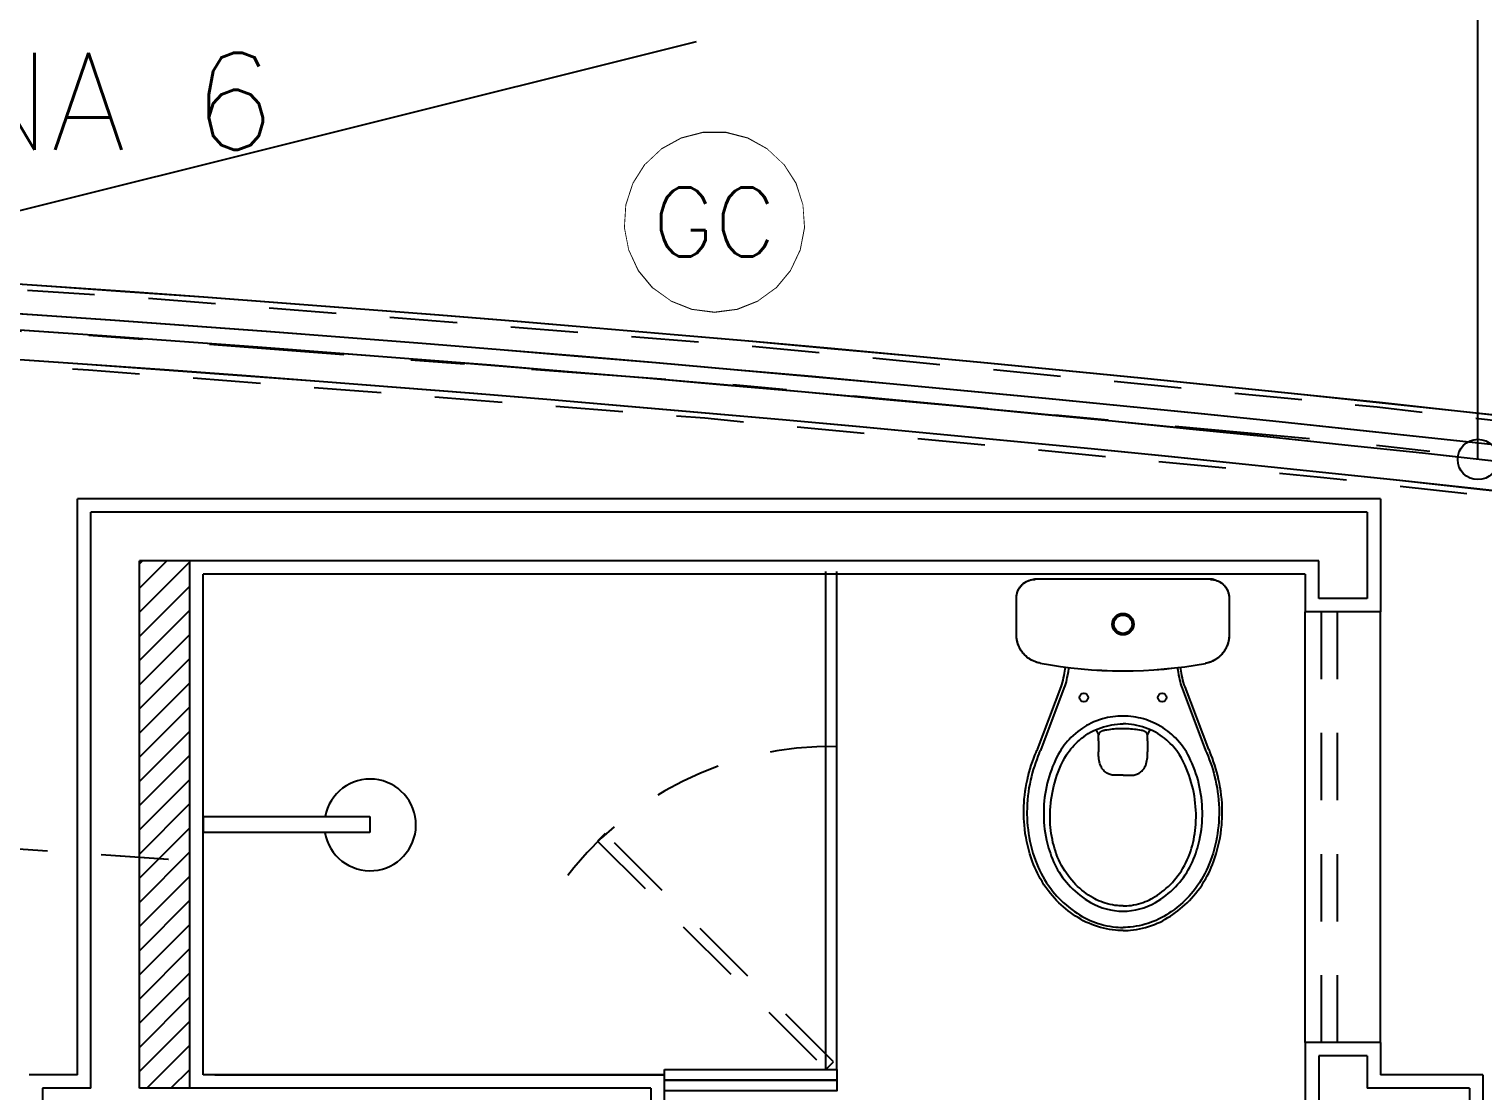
# Model space of a CAD drawing. Header units: millimetres. Extents: x 188.6 to 263.2, y 40.1 to 120.1.
# Drawn here: x 256.133 to 258.833, y 79.54 to 81.512 of the extents above; entities that cross this region are included whole.
import ezdxf
from ezdxf.enums import TextEntityAlignment as Align

# ---------------------------------------------------------------- set-up
doc = ezdxf.new("R2010")
doc.units = ezdxf.units.MM
doc.set_wipeout_variables(frame=1)
for name, pattern in [('ACAD_ISO14W100', [24, 12, -3, 0, -3, 0, -3, 0, -3]), ('DASHDOT2', [0.5, 0.25, -0.125, 0, -0.125]), ('HIDDEN2', [0.1875, 0.125, -0.0625]), ('XREF-TIPO$0$HIDDEN2', [0.1875, 0.125, -0.0625])]:
    doc.linetypes.add(name, pattern=pattern)
for name, color, linetype in [('ARQ', 8, 'Continuous'), ('ESTR-VIGAS', 11, 'HIDDEN2'), ('ESTRUTURA', 7, 'Continuous'), ('INC-TEXTO', 7, 'Continuous'), ('NORMO-AF', 2, 'Continuous'), ('SPDA-MALHA', 162, 'ACAD_ISO14W100'), ('SPDA-TXT', 7, 'Continuous'), ('XREF-TIPO$0$L-MC-LAYOUT MOLHADO', 8, 'Continuous')]:
    doc.layers.add(name, color=color, linetype=linetype)
doc.styles.add('60-75', font='romans.shx', dxfattribs={"height": 0.12})
doc.styles.add('MC-ROMANS', font='romans')
doc.styles.add('ROMANS', font='ROMANS.SHX', dxfattribs={"height": 0.15})
doc.dimstyles.new('BOLAS75', dxfattribs={"dimtxt": 0.12, "dimasz": 0.075, "dimexe": 0.18, "dimexo": 0.06, "dimgap": 0.08, "dimtad": 0, "dimzin": 4, "dimdsep": 46, "dimtxsty": '60-75', "dimblk": 'ORIGIN', "dimcen": 0.09, "dimse1": 1, "dimse2": 1, "dimclrd": 244, "dimclrt": 7, "dimadec": 0, "dimazin": 0, "dimtfac": 1.8, "dimtix": 1, "dimtmove": 2, "dimatfit": 3, "dimldrblk": 'ORIGIN', "dimfxl": 0.18, "dimtvp": 2, "dimtolj": 1, "dimtzin": 4, "dimarcsym": 0})
pattern_1 = [(45, (-1932.70728, -1426.162144), (-0.0224506403, 0.0224506403), [])]

# ---------------------------------------------------------------- blocks, each defined once
blk = doc.blocks.new('varanda pav tipo')
at = {"color": 0, "linetype": 'Continuous'}
for radius, start, end in [(66.1415, 81.899467, 98.100485), (66.0865, 81.940842, 98.059109), (66.0565, 81.963438, 98.036513), (66.0015, 82.004914, 97.995038)]:
    blk.add_arc((44.19, -66.1865), radius, start, end, dxfattribs=at)
at = {"color": 0, "linetype": 'ByBlock'}
blk.add_arc((44.1853, -67.5842), 66.4892, 85.900109, 89.995949, dxfattribs=at)
blk = doc.blocks.new('XREF-TIPO$0$P909+cd00_p-flat-1-flat-1')
at = {"layer": 'XREF-TIPO$0$L-MC-LAYOUT MOLHADO'}
for p, q in [((0.162, 0), (-0.162, 0)), ((0.162, 0), (0.162, -0.0003)), ((-0.1633, -0.0003), (-0.1633, -0.0003)), ((0.162, -0.0003), (0.162, -0.0003)), ((-0.1982, -0.1031), (-0.1982, -0.0352)), ((-0.1982, -0.0352), (-0.1982, -0.0352)), ((-0.1982, -0.1031), (-0.1982, -0.0352)), ((0.1968, -0.0352), (0.1968, -0.1036)), ((0.1968, -0.0352), (0.1968, -0.0352)), ((0.1968, -0.0352), (0.1968, -0.1036)), ((-0.1982, -0.1031), (-0.1982, -0.1031)), ((0.1968, -0.1036), (0.1968, -0.1036)), ((-0.1542, -0.156), (-0.1542, -0.1561)), ((0.1527, -0.1565), (0.1527, -0.1565)), ((-0.1593, -0.3162), (-0.1154, -0.2002)), ((0.1588, -0.3162), (0.115, -0.2002)), ((-0.0002, -0.2691), (-0.0002, -0.2689)), ((0.1611, -0.3201), (0.1611, -0.3201)), ((-0.1109, -0.3364), (-0.1107, -0.3361)), ((-0.1105, -0.3363), (-0.1107, -0.3366)), ((0.1102, -0.3366), (0.11, -0.3363)), ((0.1104, -0.3364), (0.1102, -0.3361)), ((-0.1236, -0.5115), (-0.1237, -0.5111)), ((-0.1235, -0.5111), (-0.1234, -0.5114)), ((0.1229, -0.5114), (0.123, -0.5111)), ((0.1231, -0.5115), (0.1232, -0.5111)), ((-0.0551, -0.5924), (-0.0556, -0.5922)), ((-0.0555, -0.5921), (-0.055, -0.5923)), ((0.0546, -0.5923), (0.055, -0.5921)), ((0.0547, -0.5924), (0.0551, -0.5922)), ((-0.0002, -0.607), (-0.0002, -0.6069)), ((-0.0002, -0.607), (-0.0002, -0.607))]:
    blk.add_line(p, q, dxfattribs=at)
at = {"layer": 'XREF-TIPO$0$L-MC-LAYOUT MOLHADO', "color": 252}
for p, q in [((-0.1099, -0.2023), (-0.1537, -0.3183)), ((0.1094, -0.2023), (0.1532, -0.3183)), ((-0.0454, -0.2892), (-0.0499, -0.2795)), ((-0.0455, -0.2967), (-0.0455, -0.2893)), ((-0.0455, -0.2967), (-0.0455, -0.2969)), ((-0.0455, -0.2969), (-0.0455, -0.2967)), ((-0.0455, -0.3002), (-0.0455, -0.2969)), ((0.045, -0.2893), (0.0503, -0.2799)), ((0.045, -0.2967), (0.045, -0.2893)), ((0.045, -0.2967), (0.045, -0.2969)), ((0.045, -0.2969), (0.045, -0.2967)), ((0.045, -0.3002), (0.045, -0.2969)), ((-0.0455, -0.3002), (-0.0455, -0.3208)), ((-0.0455, -0.3283), (-0.0455, -0.3208)), ((0.045, -0.3002), (0.045, -0.3208)), ((0.045, -0.3283), (0.045, -0.3208)), ((-0.0002, -0.3643), (-0.0158, -0.3643)), ((-0.0002, -0.3643), (0.0153, -0.3643))]:
    blk.add_line(p, q, dxfattribs=at)
at = {"layer": 'XREF-TIPO$0$L-MC-LAYOUT MOLHADO'}
for points in [[(-0.1982, -0.0352, 0), (-0.198, -0.0318, 0), (-0.1975, -0.0284, 0), (-0.1967, -0.0251, 0), (-0.1955, -0.0219, 0), (-0.1941, -0.0188, 0), (-0.1923, -0.0158, 0), (-0.1903, -0.0131, 0), (-0.188, -0.0106, 0), (-0.1854, -0.0083, 0), (-0.1827, -0.0062, 0), (-0.1797, -0.0045, 0), (-0.1766, -0.003, 0), (-0.1734, -0.0018, 0), (-0.1701, -0.001, 0), (-0.1667, -0.0005, 0), (-0.1633, -0.0003, 0)], [(-0.1982, -0.0352, 0), (-0.1982, -0.0345, 0), (-0.1981, -0.0331, 0), (-0.198, -0.0317, 0), (-0.1978, -0.0303, 0), (-0.1976, -0.029, 0), (-0.1974, -0.0276, 0), (-0.197, -0.0263, 0), (-0.1967, -0.025, 0), (-0.1962, -0.0236, 0), (-0.1957, -0.0224, 0), (-0.1952, -0.0211, 0), (-0.1946, -0.0198, 0), (-0.194, -0.0186, 0), (-0.1933, -0.0174, 0), (-0.1926, -0.0163, 0), (-0.1918, -0.0151, 0), (-0.191, -0.014, 0), (-0.1902, -0.0129, 0), (-0.1893, -0.0119, 0), (-0.1883, -0.0109, 0), (-0.1874, -0.0099, 0), (-0.1864, -0.009, 0), (-0.1853, -0.0081, 0), (-0.1842, -0.0073, 0), (-0.1831, -0.0065, 0), (-0.182, -0.0057, 0), (-0.1808, -0.005, 0), (-0.1796, -0.0043, 0), (-0.1784, -0.0037, 0), (-0.1771, -0.0032, 0), (-0.1758, -0.0026, 0), (-0.1745, -0.0022, 0), (-0.1732, -0.0018, 0), (-0.1719, -0.0014, 0), (-0.1706, -0.0011, 0), (-0.1692, -0.0008, 0), (-0.1678, -0.0006, 0), (-0.1665, -0.0005, 0), (-0.1651, -0.0004, 0), (-0.1637, -0.0003, 0), (-0.1633, -0.0003, 0)], [(0.162, -0.0003, 0), (0.1654, -0.0005, 0), (0.1687, -0.001, 0), (0.1721, -0.0018, 0), (0.1753, -0.003, 0), (0.1784, -0.0045, 0), (0.1813, -0.0062, 0), (0.1841, -0.0083, 0), (0.1866, -0.0106, 0), (0.1889, -0.0131, 0), (0.191, -0.0158, 0), (0.1927, -0.0188, 0), (0.1942, -0.0219, 0), (0.1953, -0.0251, 0), (0.1962, -0.0284, 0), (0.1967, -0.0318, 0), (0.1968, -0.0352, 0)], [(0.162, -0.0003, 0), (0.1627, -0.0003, 0), (0.1641, -0.0004, 0), (0.1655, -0.0005, 0), (0.1668, -0.0007, 0), (0.1682, -0.0009, 0), (0.1696, -0.0012, 0), (0.1709, -0.0015, 0), (0.1722, -0.0019, 0), (0.1735, -0.0023, 0), (0.1748, -0.0028, 0), (0.1761, -0.0033, 0), (0.1773, -0.0039, 0), (0.1786, -0.0045, 0), (0.1798, -0.0052, 0), (0.1809, -0.0059, 0), (0.1821, -0.0067, 0), (0.1832, -0.0075, 0), (0.1842, -0.0083, 0), (0.1853, -0.0092, 0), (0.1863, -0.0102, 0), (0.1873, -0.0111, 0), (0.1882, -0.0122, 0), (0.1891, -0.0132, 0), (0.1899, -0.0143, 0), (0.1907, -0.0154, 0), (0.1915, -0.0166, 0), (0.1922, -0.0177, 0), (0.1928, -0.0189, 0), (0.1934, -0.0202, 0), (0.194, -0.0214, 0), (0.1945, -0.0227, 0), (0.195, -0.024, 0), (0.1954, -0.0253, 0), (0.1958, -0.0266, 0), (0.1961, -0.028, 0), (0.1963, -0.0293, 0), (0.1965, -0.0307, 0), (0.1967, -0.0321, 0), (0.1968, -0.0334, 0), (0.1968, -0.0348, 0), (0.1968, -0.0352, 0)], [(-0.1542, -0.156, 0), (-0.1571, -0.1554, 0), (-0.16, -0.1546, 0), (-0.1629, -0.1536, 0), (-0.1657, -0.1525, 0), (-0.1685, -0.1512, 0), (-0.1712, -0.1498, 0), (-0.1737, -0.1482, 0), (-0.1762, -0.1465, 0), (-0.1786, -0.1446, 0), (-0.1809, -0.1426, 0), (-0.1831, -0.1405, 0), (-0.1851, -0.1383, 0), (-0.187, -0.136, 0), (-0.1888, -0.1335, 0), (-0.1904, -0.131, 0), (-0.1919, -0.1284, 0), (-0.1932, -0.1256, 0), (-0.1944, -0.1229, 0), (-0.1955, -0.1201, 0), (-0.1963, -0.1172, 0), (-0.197, -0.1142, 0), (-0.1976, -0.1113, 0), (-0.1979, -0.1083, 0), (-0.1981, -0.1053, 0), (-0.1982, -0.1031, 0)], [(-0.1542, -0.1561, 0), (-0.1544, -0.156, 0), (-0.1561, -0.1557, 0), (-0.1578, -0.1553, 0), (-0.1594, -0.1548, 0), (-0.1611, -0.1543, 0), (-0.1627, -0.1538, 0), (-0.1643, -0.1532, 0), (-0.1658, -0.1525, 0), (-0.1674, -0.1518, 0), (-0.1689, -0.151, 0), (-0.1704, -0.1502, 0), (-0.1719, -0.1494, 0), (-0.1734, -0.1485, 0), (-0.1748, -0.1475, 0), (-0.1762, -0.1466, 0), (-0.1775, -0.1455, 0), (-0.1789, -0.1445, 0), (-0.1802, -0.1434, 0), (-0.1814, -0.1422, 0), (-0.1826, -0.141, 0), (-0.1838, -0.1398, 0), (-0.185, -0.1385, 0), (-0.1861, -0.1372, 0), (-0.1871, -0.1359, 0), (-0.1881, -0.1345, 0), (-0.1891, -0.1331, 0), (-0.19, -0.1317, 0), (-0.1909, -0.1302, 0), (-0.1917, -0.1287, 0), (-0.1925, -0.1272, 0), (-0.1933, -0.1257, 0), (-0.194, -0.1241, 0), (-0.1946, -0.1225, 0), (-0.1952, -0.1209, 0), (-0.1957, -0.1193, 0), (-0.1962, -0.1177, 0), (-0.1966, -0.116, 0), (-0.197, -0.1143, 0), (-0.1973, -0.1127, 0), (-0.1976, -0.111, 0), (-0.1978, -0.1093, 0), (-0.198, -0.1076, 0), (-0.1981, -0.1059, 0), (-0.1982, -0.1042, 0), (-0.1982, -0.1031, 0)], [(0.1968, -0.1036, 0), (0.1967, -0.1066, 0), (0.1965, -0.1096, 0), (0.1961, -0.1126, 0), (0.1955, -0.1156, 0), (0.1947, -0.1185, 0), (0.1938, -0.1214, 0), (0.1927, -0.1242, 0), (0.1915, -0.127, 0), (0.1901, -0.1297, 0), (0.1885, -0.1323, 0), (0.1868, -0.1348, 0), (0.185, -0.1372, 0), (0.1831, -0.1395, 0), (0.181, -0.1417, 0), (0.1788, -0.1438, 0), (0.1765, -0.1457, 0), (0.1741, -0.1476, 0), (0.1715, -0.1492, 0), (0.169, -0.1507, 0), (0.1663, -0.1521, 0), (0.1635, -0.1533, 0), (0.1607, -0.1544, 0), (0.1578, -0.1553, 0), (0.1549, -0.1561, 0), (0.1527, -0.1565, 0)], [(0.1968, -0.1036, 0), (0.1968, -0.1038, 0), (0.1968, -0.1055, 0), (0.1967, -0.1072, 0), (0.1966, -0.1089, 0), (0.1964, -0.1107, 0), (0.1961, -0.1123, 0), (0.1958, -0.114, 0), (0.1955, -0.1157, 0), (0.1951, -0.1173, 0), (0.1946, -0.119, 0), (0.1941, -0.1206, 0), (0.1935, -0.1222, 0), (0.1929, -0.1238, 0), (0.1922, -0.1254, 0), (0.1915, -0.127, 0), (0.1908, -0.1285, 0), (0.19, -0.13, 0), (0.1891, -0.1314, 0), (0.1882, -0.1329, 0), (0.1872, -0.1343, 0), (0.1862, -0.1357, 0), (0.1852, -0.1371, 0), (0.1841, -0.1384, 0), (0.183, -0.1397, 0), (0.1818, -0.1409, 0), (0.1806, -0.1421, 0), (0.1794, -0.1433, 0), (0.1781, -0.1444, 0), (0.1768, -0.1455, 0), (0.1755, -0.1465, 0), (0.1741, -0.1476, 0), (0.1727, -0.1485, 0), (0.1713, -0.1494, 0), (0.1698, -0.1503, 0), (0.1683, -0.1511, 0), (0.1668, -0.1519, 0), (0.1652, -0.1526, 0), (0.1636, -0.1533, 0), (0.1621, -0.1539, 0), (0.1604, -0.1545, 0), (0.1588, -0.155, 0), (0.1572, -0.1555, 0), (0.1555, -0.1559, 0), (0.1538, -0.1563, 0), (0.1527, -0.1565, 0)], [(-0.1154, -0.2002, 0), (-0.1154, -0.2002, 0), (-0.114, -0.1961, 0), (-0.1127, -0.1919, 0), (-0.1116, -0.1877, 0), (-0.1106, -0.1834, 0), (-0.1097, -0.1791, 0), (-0.1089, -0.1747, 0), (-0.1077, -0.1674, 0), (-0.1071, -0.1634, 0)], [(0.115, -0.2002, 0), (0.115, -0.2002, 0), (0.1135, -0.1961, 0), (0.1122, -0.1919, 0), (0.1111, -0.1877, 0), (0.1101, -0.1834, 0), (0.1092, -0.1791, 0), (0.1084, -0.1747, 0), (0.1072, -0.1674, 0), (0.1066, -0.1636, 0)], [(-0.1107, -0.3361, 0), (-0.1107, -0.3361, 0), (-0.1089, -0.3327, 0), (-0.107, -0.3294, 0), (-0.105, -0.3262, 0), (-0.1025, -0.3224, 0), (-0.0999, -0.3188, 0), (-0.0972, -0.3153, 0), (-0.0943, -0.3118, 0), (-0.0912, -0.3084, 0), (-0.0881, -0.3051, 0), (-0.0847, -0.3019, 0), (-0.0813, -0.2989, 0), (-0.0774, -0.2956, 0), (-0.0733, -0.2926, 0), (-0.0692, -0.2897, 0), (-0.0649, -0.2869, 0), (-0.0604, -0.2844, 0), (-0.0558, -0.282, 0), (-0.0512, -0.2798, 0), (-0.0464, -0.2777, 0), (-0.0414, -0.2759, 0), (-0.0364, -0.2742, 0), (-0.0312, -0.2728, 0), (-0.0261, -0.2716, 0), (-0.021, -0.2706, 0), (-0.0158, -0.2699, 0), (-0.0106, -0.2693, 0), (-0.0054, -0.269, 0), (-0.0002, -0.2689, 0)], [(0.1102, -0.3361, 0), (0.1102, -0.3361, 0), (0.1084, -0.3327, 0), (0.1065, -0.3294, 0), (0.1045, -0.3262, 0), (0.102, -0.3224, 0), (0.0994, -0.3188, 0), (0.0967, -0.3153, 0), (0.0938, -0.3118, 0), (0.0908, -0.3084, 0), (0.0876, -0.3051, 0), (0.0843, -0.3019, 0), (0.0808, -0.2989, 0), (0.0769, -0.2956, 0), (0.0729, -0.2926, 0), (0.0687, -0.2897, 0), (0.0644, -0.2869, 0), (0.0599, -0.2844, 0), (0.0553, -0.282, 0), (0.0507, -0.2798, 0), (0.0459, -0.2777, 0), (0.0409, -0.2759, 0), (0.0359, -0.2742, 0), (0.0308, -0.2728, 0), (0.0256, -0.2716, 0), (0.0205, -0.2706, 0), (0.0153, -0.2699, 0), (0.0101, -0.2693, 0), (0.005, -0.269, 0), (-0.0002, -0.2689, 0)], [(-0.1777, -0.372, 0), (-0.1777, -0.372, 0), (-0.1762, -0.3654, 0), (-0.1745, -0.3588, 0), (-0.1726, -0.3522, 0), (-0.1706, -0.3456, 0), (-0.1685, -0.3391, 0), (-0.1661, -0.3327, 0), (-0.1638, -0.3267, 0), (-0.1612, -0.3208, 0)], [(0.1773, -0.372, 0), (0.1773, -0.372, 0), (0.1757, -0.3654, 0), (0.174, -0.3588, 0), (0.1721, -0.3522, 0), (0.1701, -0.3456, 0), (0.168, -0.3391, 0), (0.1656, -0.3327, 0), (0.1633, -0.3267, 0), (0.1607, -0.3208, 0)], [(-0.1237, -0.5111, 0), (-0.1237, -0.5111, 0), (-0.1241, -0.5101, 0), (-0.1259, -0.5049, 0), (-0.1275, -0.4996, 0), (-0.129, -0.4943, 0), (-0.1303, -0.4889, 0), (-0.1315, -0.4835, 0), (-0.1326, -0.478, 0), (-0.1335, -0.4724, 0), (-0.1342, -0.4668, 0), (-0.1348, -0.4612, 0), (-0.1353, -0.4556, 0), (-0.1357, -0.4489, 0), (-0.1358, -0.4422, 0), (-0.1358, -0.4355, 0), (-0.1355, -0.4289, 0), (-0.1351, -0.4222, 0), (-0.1344, -0.4158, 0), (-0.1336, -0.4093, 0), (-0.1327, -0.4029, 0), (-0.1315, -0.3965, 0), (-0.1302, -0.3902, 0), (-0.1287, -0.3839, 0), (-0.1269, -0.3775, 0), (-0.125, -0.3711, 0), (-0.1229, -0.3647, 0), (-0.1206, -0.3585, 0), (-0.1182, -0.3523, 0), (-0.1155, -0.3461, 0), (-0.1133, -0.3413, 0), (-0.1109, -0.3364, 0)], [(-0.1109, -0.3364, 0), (-0.1108, -0.3365, 0), (-0.1107, -0.3366, 0), (-0.1107, -0.3366, 0), (-0.1107, -0.3366, 0)], [(-0.1105, -0.3363, 0), (-0.1105, -0.3363, 0), (-0.1105, -0.3362, 0), (-0.1106, -0.3362, 0), (-0.1107, -0.3361, 0)], [(0.11, -0.3363, 0), (0.11, -0.3363, 0), (0.11, -0.3362, 0), (0.1101, -0.3362, 0), (0.1102, -0.3361, 0)], [(0.1104, -0.3364, 0), (0.1103, -0.3365, 0), (0.1102, -0.3366, 0), (0.1102, -0.3366, 0), (0.1102, -0.3366, 0)], [(0.1232, -0.5111, 0), (0.1232, -0.5111, 0), (0.1236, -0.5101, 0), (0.1254, -0.5049, 0), (0.127, -0.4996, 0), (0.1285, -0.4943, 0), (0.1298, -0.4889, 0), (0.131, -0.4835, 0), (0.1321, -0.478, 0), (0.133, -0.4724, 0), (0.1337, -0.4668, 0), (0.1344, -0.4612, 0), (0.1348, -0.4556, 0), (0.1352, -0.4489, 0), (0.1353, -0.4422, 0), (0.1353, -0.4355, 0), (0.135, -0.4289, 0), (0.1346, -0.4222, 0), (0.1339, -0.4158, 0), (0.1331, -0.4093, 0), (0.1322, -0.4029, 0), (0.131, -0.3965, 0), (0.1297, -0.3902, 0), (0.1282, -0.3839, 0), (0.1264, -0.3775, 0), (0.1245, -0.3711, 0), (0.1224, -0.3647, 0), (0.1201, -0.3585, 0), (0.1177, -0.3523, 0), (0.115, -0.3461, 0), (0.1128, -0.3413, 0), (0.1104, -0.3364, 0)], [(-0.1846, -0.4328, 0), (-0.1846, -0.4328, 0), (-0.1846, -0.4287, 0), (-0.1845, -0.4245, 0), (-0.1843, -0.4204, 0), (-0.1841, -0.4162, 0), (-0.1836, -0.4088, 0), (-0.1828, -0.4014, 0), (-0.1819, -0.3941, 0), (-0.1807, -0.3867, 0), (-0.1793, -0.3793, 0), (-0.1777, -0.372, 0)], [(0.1841, -0.4328, 0), (0.1841, -0.4328, 0), (0.1841, -0.4287, 0), (0.184, -0.4245, 0), (0.1838, -0.4204, 0), (0.1836, -0.4162, 0), (0.1831, -0.4088, 0), (0.1823, -0.4014, 0), (0.1814, -0.3941, 0), (0.1802, -0.3867, 0), (0.1788, -0.3793, 0), (0.1773, -0.372, 0)], [(-0.0002, -0.6528, 0), (-0.0049, -0.6527, 0), (-0.0096, -0.6525, 0), (-0.0143, -0.6521, 0), (-0.0199, -0.6515, 0), (-0.0255, -0.6507, 0), (-0.031, -0.6497, 0), (-0.0365, -0.6485, 0), (-0.0419, -0.6471, 0), (-0.0475, -0.6455, 0), (-0.053, -0.6436, 0), (-0.0584, -0.6416, 0), (-0.0637, -0.6393, 0), (-0.069, -0.6369, 0), (-0.074, -0.6344, 0), (-0.0788, -0.6317, 0), (-0.0836, -0.6288, 0), (-0.0883, -0.6259, 0), (-0.0929, -0.6228, 0), (-0.0976, -0.6195, 0), (-0.1021, -0.616, 0), (-0.1066, -0.6125, 0), (-0.1109, -0.6088, 0), (-0.1151, -0.605, 0), (-0.1194, -0.601, 0), (-0.1235, -0.5969, 0), (-0.1275, -0.5926, 0), (-0.1313, -0.5882, 0), (-0.1351, -0.5838, 0), (-0.1392, -0.5785, 0), (-0.1432, -0.5731, 0), (-0.147, -0.5676, 0), (-0.1506, -0.5619, 0), (-0.154, -0.5561, 0), (-0.1567, -0.5511, 0), (-0.1593, -0.546, 0), (-0.1618, -0.5408, 0), (-0.1641, -0.5355, 0), (-0.1663, -0.5302, 0), (-0.1684, -0.5248, 0), (-0.1709, -0.5175, 0), (-0.1732, -0.5102, 0), (-0.1753, -0.5028, 0), (-0.1772, -0.4953, 0), (-0.1789, -0.4878, 0), (-0.1804, -0.4802, 0), (-0.1817, -0.4724, 0), (-0.1827, -0.4646, 0), (-0.1835, -0.4567, 0), (-0.184, -0.4507, 0), (-0.1843, -0.4448, 0), (-0.1845, -0.4388, 0), (-0.1846, -0.4328, 0)], [(-0.0002, -0.6528, 0), (0.0045, -0.6527, 0), (0.0092, -0.6525, 0), (0.0138, -0.6521, 0), (0.0194, -0.6515, 0), (0.025, -0.6507, 0), (0.0305, -0.6497, 0), (0.036, -0.6485, 0), (0.0414, -0.6471, 0), (0.047, -0.6455, 0), (0.0525, -0.6436, 0), (0.0579, -0.6416, 0), (0.0632, -0.6393, 0), (0.0685, -0.6369, 0), (0.0735, -0.6344, 0), (0.0783, -0.6317, 0), (0.0831, -0.6288, 0), (0.0878, -0.6259, 0), (0.0925, -0.6228, 0), (0.0971, -0.6195, 0), (0.1016, -0.616, 0), (0.1061, -0.6125, 0), (0.1104, -0.6088, 0), (0.1146, -0.605, 0), (0.1189, -0.601, 0), (0.123, -0.5969, 0), (0.127, -0.5926, 0), (0.1309, -0.5882, 0), (0.1346, -0.5838, 0), (0.1387, -0.5785, 0), (0.1427, -0.5731, 0), (0.1465, -0.5676, 0), (0.1501, -0.5619, 0), (0.1535, -0.5561, 0), (0.1562, -0.5511, 0), (0.1589, -0.546, 0), (0.1613, -0.5408, 0), (0.1636, -0.5355, 0), (0.1658, -0.5302, 0), (0.1679, -0.5248, 0), (0.1704, -0.5175, 0), (0.1727, -0.5102, 0), (0.1748, -0.5028, 0), (0.1767, -0.4953, 0), (0.1784, -0.4878, 0), (0.1799, -0.4802, 0), (0.1812, -0.4724, 0), (0.1822, -0.4646, 0), (0.183, -0.4567, 0), (0.1835, -0.4507, 0), (0.1838, -0.4448, 0), (0.184, -0.4388, 0), (0.1841, -0.4328, 0)], [(-0.1237, -0.5111, 0), (-0.1235, -0.5111, 0), (-0.1235, -0.5111, 0)], [(-0.1236, -0.5115, 0), (-0.1235, -0.5114, 0), (-0.1234, -0.5114, 0), (-0.1234, -0.5114, 0)], [(-0.0556, -0.5922, 0), (-0.0556, -0.5922, 0), (-0.06, -0.5896, 0), (-0.0643, -0.5868, 0), (-0.0685, -0.5839, 0), (-0.0726, -0.5808, 0), (-0.0766, -0.5776, 0), (-0.0806, -0.5742, 0), (-0.0845, -0.5707, 0), (-0.0883, -0.567, 0), (-0.0919, -0.5632, 0), (-0.0954, -0.5593, 0), (-0.0989, -0.555, 0), (-0.1023, -0.5507, 0), (-0.1055, -0.5462, 0), (-0.1086, -0.5416, 0), (-0.1115, -0.5369, 0), (-0.1143, -0.5319, 0), (-0.117, -0.5268, 0), (-0.1194, -0.5216, 0), (-0.1217, -0.5164, 0), (-0.1236, -0.5115, 0)], [(0.0551, -0.5922, 0), (0.0551, -0.5922, 0), (0.0595, -0.5896, 0), (0.0638, -0.5868, 0), (0.068, -0.5839, 0), (0.0721, -0.5808, 0), (0.0761, -0.5776, 0), (0.0801, -0.5742, 0), (0.084, -0.5707, 0), (0.0878, -0.567, 0), (0.0914, -0.5632, 0), (0.0949, -0.5593, 0), (0.0984, -0.555, 0), (0.1018, -0.5507, 0), (0.1051, -0.5462, 0), (0.1081, -0.5416, 0), (0.111, -0.5369, 0), (0.1138, -0.5319, 0), (0.1165, -0.5268, 0), (0.1189, -0.5216, 0), (0.1212, -0.5164, 0), (0.1231, -0.5115, 0)], [(0.1231, -0.5115, 0), (0.123, -0.5114, 0), (0.1229, -0.5114, 0), (0.1229, -0.5114, 0)], [(0.1232, -0.5111, 0), (0.1231, -0.5111, 0), (0.123, -0.5111, 0)], [(-0.0556, -0.5922, 0), (-0.0555, -0.5921, 0), (-0.0555, -0.5921, 0), (-0.0555, -0.5921, 0)], [(-0.0551, -0.5924, 0), (-0.0551, -0.5923, 0), (-0.0551, -0.5923, 0)], [(-0.0002, -0.607, 0), (-0.0038, -0.607, 0), (-0.0073, -0.6068, 0), (-0.0108, -0.6065, 0), (-0.0154, -0.606, 0), (-0.0199, -0.6052, 0), (-0.0244, -0.6043, 0), (-0.0289, -0.6032, 0), (-0.0332, -0.602, 0), (-0.0374, -0.6006, 0), (-0.0416, -0.599, 0), (-0.0457, -0.5973, 0), (-0.0497, -0.5954, 0), (-0.0524, -0.5939, 0), (-0.0551, -0.5924, 0)], [(-0.0002, -0.607, 0), (0.0033, -0.607, 0), (0.0068, -0.6068, 0), (0.0103, -0.6065, 0), (0.0149, -0.606, 0), (0.0194, -0.6052, 0), (0.024, -0.6043, 0), (0.0284, -0.6032, 0), (0.0327, -0.602, 0), (0.0369, -0.6006, 0), (0.0411, -0.599, 0), (0.0452, -0.5973, 0), (0.0492, -0.5954, 0), (0.052, -0.5939, 0), (0.0547, -0.5924, 0)], [(0.0547, -0.5924, 0), (0.0546, -0.5923, 0), (0.0546, -0.5923, 0)], [(0.0551, -0.5922, 0), (0.055, -0.5921, 0), (0.055, -0.5921, 0), (0.055, -0.5921, 0)]]:
    blk.add_polyline3d(points, dxfattribs=at)
at = {"layer": 'XREF-TIPO$0$L-MC-LAYOUT MOLHADO', "color": 252}
for points in [[(-0.1011, -0.1641, 0), (-0.1014, -0.1661, 0), (-0.1024, -0.1722, 0), (-0.1035, -0.1783, 0), (-0.1043, -0.1824, 0), (-0.1051, -0.1864, 0), (-0.1061, -0.1904, 0), (-0.1072, -0.1944, 0), (-0.1085, -0.1984, 0), (-0.1099, -0.2023, 0)], [(0.1007, -0.1643, 0), (0.101, -0.1661, 0), (0.1019, -0.1722, 0), (0.103, -0.1783, 0), (0.1038, -0.1824, 0), (0.1046, -0.1864, 0), (0.1056, -0.1904, 0), (0.1067, -0.1944, 0), (0.108, -0.1984, 0), (0.1094, -0.2023, 0)], [(-0.0002, -0.2542, 0), (-0.005, -0.2543, 0), (-0.0098, -0.2545, 0), (-0.0145, -0.2549, 0), (-0.0192, -0.2555, 0), (-0.024, -0.2563, 0), (-0.0288, -0.2572, 0), (-0.0335, -0.2583, 0), (-0.0382, -0.2596, 0), (-0.0437, -0.2613, 0), (-0.049, -0.2632, 0), (-0.0543, -0.2653, 0), (-0.0595, -0.2677, 0), (-0.0637, -0.2698, 0), (-0.0678, -0.272, 0), (-0.0719, -0.2744, 0), (-0.0758, -0.2769, 0), (-0.0797, -0.2796, 0), (-0.0843, -0.283, 0), (-0.0887, -0.2866, 0), (-0.093, -0.2903, 0), (-0.0971, -0.2943, 0), (-0.1003, -0.2976, 0), (-0.1035, -0.3011, 0), (-0.1065, -0.3047, 0), (-0.1094, -0.3084, 0), (-0.1122, -0.3122, 0), (-0.1151, -0.3165, 0), (-0.1179, -0.3209, 0), (-0.1205, -0.3254, 0), (-0.1229, -0.33, 0)], [(0.1224, -0.33, 0), (0.12, -0.3254, 0), (0.1174, -0.3209, 0), (0.1146, -0.3165, 0), (0.1117, -0.3122, 0), (0.1083, -0.3076, 0), (0.1047, -0.3031, 0), (0.101, -0.2989, 0), (0.0971, -0.2947, 0), (0.0937, -0.2915, 0), (0.0902, -0.2883, 0), (0.0867, -0.2853, 0), (0.083, -0.2824, 0), (0.0792, -0.2796, 0), (0.0745, -0.2764, 0), (0.0697, -0.2734, 0), (0.0647, -0.2706, 0), (0.0596, -0.268, 0), (0.0554, -0.266, 0), (0.051, -0.2642, 0), (0.0467, -0.2625, 0), (0.0422, -0.2609, 0), (0.0377, -0.2596, 0), (0.0331, -0.2583, 0), (0.0285, -0.2573, 0), (0.0238, -0.2563, 0), (0.0191, -0.2556, 0), (0.0143, -0.255, 0), (0.0095, -0.2545, 0), (0.0046, -0.2543, 0), (-0.0002, -0.2542, 0)], [(-0.043, -0.2844, 0), (-0.0431, -0.2844, 0), (-0.0434, -0.2847, 0), (-0.0437, -0.2851, 0), (-0.044, -0.2855, 0), (-0.0443, -0.286, 0), (-0.0446, -0.2865, 0), (-0.0449, -0.2871, 0), (-0.0451, -0.2878, 0), (-0.0453, -0.2885, 0), (-0.0454, -0.2892, 0), (-0.0455, -0.2893, 0)], [(-0.0455, -0.2967, 0), (-0.0455, -0.2967, 0)], [(-0.0349, -0.281, 0), (-0.0353, -0.2811, 0), (-0.036, -0.2813, 0), (-0.0367, -0.2814, 0), (-0.0374, -0.2817, 0), (-0.0382, -0.2819, 0), (-0.0388, -0.2821, 0), (-0.0395, -0.2824, 0), (-0.0401, -0.2827, 0), (-0.0407, -0.283, 0), (-0.0413, -0.2833, 0), (-0.0419, -0.2837, 0), (-0.0425, -0.284, 0), (-0.043, -0.2844, 0)], [(-0.0002, -0.2778, 0), (-0.0016, -0.2778, 0), (-0.0046, -0.2778, 0), (-0.0077, -0.2779, 0), (-0.0108, -0.2781, 0), (-0.014, -0.2783, 0), (-0.0171, -0.2786, 0), (-0.0203, -0.2789, 0), (-0.0236, -0.2793, 0), (-0.0268, -0.2797, 0), (-0.0301, -0.2802, 0), (-0.0333, -0.2807, 0), (-0.0349, -0.281, 0)], [(0.0344, -0.281, 0), (0.034, -0.281, 0), (0.0307, -0.2804, 0), (0.0274, -0.2799, 0), (0.0241, -0.2794, 0), (0.0209, -0.279, 0), (0.0176, -0.2787, 0), (0.0144, -0.2784, 0), (0.0112, -0.2781, 0), (0.008, -0.278, 0), (0.0049, -0.2778, 0), (0.0017, -0.2778, 0), (-0.0002, -0.2778, 0)], [(0.0425, -0.2844, 0), (0.0422, -0.2842, 0), (0.0416, -0.2838, 0), (0.0411, -0.2834, 0), (0.0405, -0.2831, 0), (0.0398, -0.2828, 0), (0.0392, -0.2825, 0), (0.0385, -0.2822, 0), (0.0378, -0.2819, 0), (0.0371, -0.2817, 0), (0.0364, -0.2815, 0), (0.0357, -0.2813, 0), (0.0349, -0.2811, 0), (0.0344, -0.281, 0)], [(0.045, -0.2893, 0), (0.0448, -0.2885, 0), (0.0446, -0.2878, 0), (0.0444, -0.2871, 0), (0.0441, -0.2865, 0), (0.0438, -0.2859, 0), (0.0435, -0.2854, 0), (0.0432, -0.285, 0), (0.0428, -0.2847, 0), (0.0425, -0.2844, 0), (0.0425, -0.2844, 0)], [(0.045, -0.2967, 0), (0.045, -0.2967, 0)], [(-0.1558, -0.3233, 0), (-0.1582, -0.329, 0), (-0.1605, -0.3348, 0), (-0.1628, -0.3411, 0), (-0.1649, -0.3474, 0), (-0.1669, -0.3538, 0), (-0.1687, -0.3603, 0), (-0.1704, -0.3668, 0), (-0.1719, -0.3733, 0)], [(0.1553, -0.3233, 0), (0.1577, -0.329, 0), (0.16, -0.3348, 0), (0.1623, -0.3411, 0), (0.1644, -0.3474, 0), (0.1664, -0.3538, 0), (0.1682, -0.3603, 0), (0.1699, -0.3668, 0), (0.1714, -0.3733, 0)], [(-0.1229, -0.33, 0), (-0.1257, -0.3359, 0), (-0.1284, -0.3418, 0), (-0.1309, -0.3478, 0), (-0.1332, -0.3539, 0), (-0.1353, -0.3601, 0), (-0.1373, -0.3663, 0), (-0.1392, -0.3727, 0), (-0.1409, -0.3792, 0), (-0.1424, -0.3857, 0), (-0.1437, -0.3923, 0), (-0.1448, -0.3989, 0), (-0.1458, -0.4055, 0), (-0.1465, -0.412, 0), (-0.147, -0.4185, 0), (-0.1474, -0.425, 0), (-0.1476, -0.4316, 0), (-0.1476, -0.4381, 0), (-0.1475, -0.4446, 0), (-0.1471, -0.4513, 0), (-0.1465, -0.458, 0), (-0.1458, -0.4647, 0), (-0.1448, -0.4714, 0), (-0.1437, -0.478, 0), (-0.1423, -0.4846, 0), (-0.1412, -0.4897, 0), (-0.1399, -0.4947, 0), (-0.1384, -0.4998, 0), (-0.1369, -0.5048, 0), (-0.1352, -0.5098, 0), (-0.1334, -0.5148, 0)], [(-0.0318, -0.3593, 0), (-0.0335, -0.358, 0), (-0.0352, -0.3565, 0), (-0.0367, -0.3549, 0), (-0.0381, -0.3532, 0), (-0.0393, -0.3514, 0), (-0.0404, -0.3495, 0), (-0.0414, -0.3476, 0), (-0.0423, -0.3455, 0), (-0.0433, -0.3428, 0), (-0.0441, -0.34, 0), (-0.0447, -0.3371, 0), (-0.0451, -0.3342, 0), (-0.0454, -0.3313, 0), (-0.0455, -0.3283, 0)], [(0.0313, -0.3593, 0), (0.0331, -0.358, 0), (0.0347, -0.3565, 0), (0.0362, -0.3549, 0), (0.0376, -0.3532, 0), (0.0388, -0.3514, 0), (0.04, -0.3495, 0), (0.0409, -0.3476, 0), (0.0418, -0.3455, 0), (0.0428, -0.3428, 0), (0.0436, -0.34, 0), (0.0442, -0.3371, 0), (0.0446, -0.3342, 0), (0.0449, -0.3313, 0), (0.045, -0.3283, 0)], [(0.133, -0.5148, 0), (0.1347, -0.5099, 0), (0.1364, -0.5049, 0), (0.1379, -0.4999, 0), (0.1394, -0.4948, 0), (0.1407, -0.4897, 0), (0.1419, -0.4846, 0), (0.1432, -0.4782, 0), (0.1443, -0.4717, 0), (0.1452, -0.4653, 0), (0.146, -0.4588, 0), (0.1465, -0.4523, 0), (0.1469, -0.4458, 0), (0.1471, -0.4391, 0), (0.1471, -0.4323, 0), (0.147, -0.4256, 0), (0.1466, -0.4189, 0), (0.146, -0.4122, 0), (0.1453, -0.4055, 0), (0.1444, -0.3991, 0), (0.1433, -0.3927, 0), (0.142, -0.3863, 0), (0.1406, -0.3799, 0), (0.139, -0.3736, 0), (0.1372, -0.3674, 0), (0.1352, -0.361, 0), (0.133, -0.3546, 0), (0.1306, -0.3484, 0), (0.128, -0.3422, 0), (0.1253, -0.3361, 0), (0.1224, -0.33, 0)], [(-0.1719, -0.3733, 0), (-0.1735, -0.3806, 0), (-0.1749, -0.3879, 0), (-0.176, -0.3953, 0), (-0.177, -0.4027, 0), (-0.1777, -0.4102, 0), (-0.1782, -0.4177, 0), (-0.1785, -0.4252, 0), (-0.1786, -0.4328, 0)], [(-0.0158, -0.3643, 0), (-0.018, -0.3643, 0), (-0.0201, -0.364, 0), (-0.0222, -0.3636, 0), (-0.0242, -0.3631, 0), (-0.0258, -0.3625, 0), (-0.0274, -0.3619, 0), (-0.0289, -0.3611, 0), (-0.0304, -0.3603, 0), (-0.0318, -0.3593, 0)], [(0.0153, -0.3643, 0), (0.0175, -0.3643, 0), (0.0197, -0.364, 0), (0.0217, -0.3636, 0), (0.0237, -0.3631, 0), (0.0253, -0.3625, 0), (0.0269, -0.3619, 0), (0.0284, -0.3611, 0), (0.0299, -0.3603, 0), (0.0313, -0.3593, 0)], [(0.1714, -0.3733, 0), (0.173, -0.3806, 0), (0.1744, -0.3879, 0), (0.1755, -0.3953, 0), (0.1765, -0.4027, 0), (0.1772, -0.4102, 0), (0.1777, -0.4177, 0), (0.178, -0.4252, 0), (0.1781, -0.4328, 0)], [(-0.1786, -0.4328, 0), (-0.1786, -0.4367, 0), (-0.1784, -0.4439, 0), (-0.178, -0.4511, 0), (-0.1774, -0.4583, 0), (-0.1766, -0.4655, 0), (-0.1756, -0.4726, 0), (-0.1744, -0.4798, 0), (-0.173, -0.487, 0), (-0.1713, -0.4943, 0), (-0.1695, -0.5015, 0), (-0.1675, -0.5087, 0), (-0.1652, -0.5157, 0), (-0.1628, -0.5228, 0), (-0.1604, -0.5288, 0), (-0.1579, -0.5348, 0), (-0.1552, -0.5408, 0), (-0.1523, -0.5466, 0), (-0.1493, -0.5524, 0), (-0.1459, -0.5581, 0), (-0.1423, -0.5638, 0), (-0.1385, -0.5693, 0), (-0.1346, -0.5748, 0), (-0.1305, -0.58, 0), (-0.1268, -0.5844, 0), (-0.1231, -0.5886, 0), (-0.1192, -0.5927, 0), (-0.1152, -0.5967, 0), (-0.1111, -0.6006, 0), (-0.1061, -0.6051, 0), (-0.1009, -0.6094, 0), (-0.0955, -0.6136, 0), (-0.0901, -0.6175, 0), (-0.0855, -0.6206, 0), (-0.0809, -0.6236, 0), (-0.0761, -0.6264, 0), (-0.0713, -0.6291, 0), (-0.0664, -0.6315, 0), (-0.0615, -0.6338, 0), (-0.0565, -0.6359, 0), (-0.0515, -0.6378, 0), (-0.0464, -0.6396, 0), (-0.0412, -0.6411, 0), (-0.0358, -0.6426, 0), (-0.0303, -0.6438, 0), (-0.0249, -0.6448, 0), (-0.0193, -0.6456, 0), (-0.0138, -0.6462, 0), (-0.0093, -0.6466, 0), (-0.0048, -0.6468, 0), (-0.0002, -0.6469, 0)], [(0.1781, -0.4328, 0), (0.1781, -0.4367, 0), (0.1779, -0.4439, 0), (0.1775, -0.4511, 0), (0.1769, -0.4583, 0), (0.1761, -0.4655, 0), (0.1751, -0.4726, 0), (0.1739, -0.4798, 0), (0.1725, -0.487, 0), (0.1709, -0.4943, 0), (0.169, -0.5015, 0), (0.167, -0.5087, 0), (0.1647, -0.5157, 0), (0.1623, -0.5228, 0), (0.16, -0.5288, 0), (0.1574, -0.5348, 0), (0.1547, -0.5408, 0), (0.1519, -0.5466, 0), (0.1488, -0.5524, 0), (0.1454, -0.5581, 0), (0.1418, -0.5638, 0), (0.1381, -0.5693, 0), (0.1341, -0.5748, 0), (0.13, -0.58, 0), (0.1263, -0.5844, 0), (0.1226, -0.5886, 0), (0.1187, -0.5927, 0), (0.1147, -0.5967, 0), (0.1106, -0.6006, 0), (0.1056, -0.6051, 0), (0.1004, -0.6094, 0), (0.0951, -0.6136, 0), (0.0896, -0.6175, 0), (0.085, -0.6206, 0), (0.0804, -0.6236, 0), (0.0756, -0.6264, 0), (0.0708, -0.6291, 0), (0.0659, -0.6315, 0), (0.061, -0.6338, 0), (0.056, -0.6359, 0), (0.051, -0.6378, 0), (0.0459, -0.6396, 0), (0.0407, -0.6411, 0), (0.0353, -0.6426, 0), (0.0299, -0.6438, 0), (0.0244, -0.6448, 0), (0.0188, -0.6456, 0), (0.0133, -0.6462, 0), (0.0088, -0.6466, 0), (0.0043, -0.6468, 0), (-0.0002, -0.6469, 0)], [(-0.1334, -0.5148, 0), (-0.1314, -0.5199, 0), (-0.1292, -0.525, 0), (-0.1269, -0.53, 0), (-0.1244, -0.5349, 0), (-0.1217, -0.5397, 0), (-0.1188, -0.5445, 0), (-0.1157, -0.5493, 0), (-0.1124, -0.554, 0), (-0.109, -0.5585, 0), (-0.1055, -0.5629, 0), (-0.1017, -0.5673, 0), (-0.0977, -0.5716, 0), (-0.0936, -0.5757, 0), (-0.0894, -0.5797, 0), (-0.085, -0.5835, 0), (-0.0803, -0.5873, 0), (-0.0755, -0.5909, 0), (-0.0706, -0.5943, 0), (-0.0656, -0.5976, 0), (-0.0604, -0.6007, 0)], [(0.0599, -0.6007, 0), (0.0649, -0.5977, 0), (0.0698, -0.5946, 0), (0.0746, -0.5912, 0), (0.0793, -0.5878, 0), (0.0838, -0.5841, 0), (0.0883, -0.5802, 0), (0.0927, -0.5761, 0), (0.097, -0.5718, 0), (0.1011, -0.5674, 0), (0.105, -0.5629, 0), (0.1086, -0.5585, 0), (0.112, -0.5539, 0), (0.1151, -0.5494, 0), (0.1182, -0.5448, 0), (0.121, -0.54, 0), (0.1237, -0.5352, 0), (0.1263, -0.5302, 0), (0.1287, -0.5252, 0), (0.1309, -0.52, 0), (0.133, -0.5148, 0)]]:
    blk.add_polyline3d(points, dxfattribs=at)
at = {"layer": 'XREF-TIPO$0$L-MC-LAYOUT MOLHADO'}
blk.add_circle((-0.0003, -0.0836), 0.02, dxfattribs=at)
at = {"layer": 'XREF-TIPO$0$L-MC-LAYOUT MOLHADO', "color": 252}
for centre, radius in [((-0.0003, -0.0836), 0.017), ((-0.0729, -0.2197), 0.00801), ((0.0724, -0.2197), 0.00801)]:
    blk.add_circle(centre, radius, dxfattribs=at)
at = {"layer": 'XREF-TIPO$0$L-MC-LAYOUT MOLHADO'}
for centre, radius, start, end in [((-0.162, -0.0251), 0.0251, 89.9975, 101.7343), ((0.162, -0.0252), 0.0252, 75.4972, 90.0015), ((0.162, -0.025), 0.025, 72.4433, 75.4868), ((0.0005, 0.6791), 0.8493, 259.504, 280.3175), ((0.0005, 0.6791), 0.8494, 259.504, 280.3175), ((-0.2357, -0.2867), 0.0819, 335.3949, 338.8845), ((0.2352, -0.2867), 0.0819, 201.1155, 204.6051)]:
    blk.add_arc(centre, radius, start, end, dxfattribs=at)
at = {"layer": 'XREF-TIPO$0$L-MC-LAYOUT MOLHADO', "color": 252}
for centre, radius, start, end in [((-0.233, -0.2883), 0.0848, 335.6518, 339.2799), ((0.2325, -0.2883), 0.0848, 200.7201, 204.3482), ((-0.0002, -0.4954), 0.1213, 240.2551, 270.0006), ((-0.0002, -0.4954), 0.1213, 269.9993, 299.7449)]:
    blk.add_arc(centre, radius, start, end, dxfattribs=at)
blk = doc.blocks.new('XREF-TIPO$0$CHUVEIRO-flat-1')
at = {"layer": 'XREF-TIPO$0$L-MC-LAYOUT MOLHADO'}
for p, q in [((104.5817, -216.39), (104.8912, -216.39)), ((104.5817, -216.39), (104.5817, -216.42)), ((104.8912, -216.39), (104.8912, -216.42)), ((104.8912, -216.42), (104.5817, -216.42))]:
    blk.add_line(p, q, dxfattribs=at)
blk.add_ellipse((104.8916, -216.4058), major_axis=(0, -0.0851), ratio=1, start_param=-1.402963, end_param=4.526007, dxfattribs=at)
blk = doc.blocks.new('XREF-TIPO$0$CHUVEIRO-flat-2')
at = {"layer": 'XREF-TIPO$0$L-MC-LAYOUT MOLHADO'}
for p, q in [((104.5817, -216.39), (104.8912, -216.39)), ((104.5817, -216.39), (104.5817, -216.42)), ((104.8912, -216.39), (104.8912, -216.42)), ((104.8912, -216.42), (104.5817, -216.42))]:
    blk.add_line(p, q, dxfattribs=at)
blk.add_ellipse((104.8916, -216.4058), major_axis=(0, -0.0851), ratio=1, start_param=-1.402963, end_param=4.526007, dxfattribs=at)
blk = doc.blocks.new('ESTR-TP-29.09.2016')
at = {"layer": 'ESTR-VIGAS'}
for radius, start, end in [(66.1163, 81.918164, 98.081621), (65.9756, 82.0236, 97.976185)]:
    blk.add_arc((45.7049, -44.4515), radius, start, end, dxfattribs=at)
blk = doc.blocks.new('INC-OBJETO')
at = {"color": 0}
blk.add_lwpolyline([(0, 0.002084), (-0.000518, 0.002019), (-0.001004, 0.001827), (-0.001427, 0.001519), (-0.00176, 0.001117), (-0.001982, 0.000644), (-0.00208, 0.000131), (-0.002047, -0.000391), (-0.001886, -0.000887), (-0.001606, -0.001329), (-0.001225, -0.001686), (-0.000767, -0.001938), (-0.000261, -0.002068), (0.000261, -0.002068), (0.000767, -0.001938), (0.001225, -0.001686), (0.001606, -0.001329), (0.001886, -0.000887), (0.002047, -0.000391), (0.00208, 0.000131), (0.001982, 0.000644), (0.00176, 0.001117), (0.001427, 0.001519), (0.001004, 0.001827), (0.000518, 0.002019)], close=True, dxfattribs=at)
blk.add_wipeout([(0, 0.002084), (-0.000518, 0.002019), (-0.001004, 0.001827), (-0.001427, 0.001519), (-0.00176, 0.001117), (-0.001982, 0.000644), (-0.00208, 0.000131), (-0.002047, -0.000391), (-0.001886, -0.000887), (-0.001606, -0.001329), (-0.001225, -0.001686), (-0.000767, -0.001938), (-0.000261, -0.002068), (0.000261, -0.002068), (0.000767, -0.001938), (0.001225, -0.001686), (0.001606, -0.001329), (0.001886, -0.000887), (0.002047, -0.000391), (0.00208, 0.000131), (0.001982, 0.000644), (0.00176, 0.001117), (0.001427, 0.001519), (0.001004, 0.001827), (0.000518, 0.002019)], dxfattribs=at)
at = {"color": 0, "style": 'ROMANS', "width": 1.285725}
blk.add_attdef('OBJETO', text='', height=0.0016, dxfattribs=at).set_placement((-0.001786, -0.00083), (0.001643, -0.00083), align=Align.FIT)
blk = doc.blocks.new('_Origin')
at = {"layer": 'NORMO-AF', "color": 0, "lineweight": -2}
blk.add_line((0, 0), (-1, 0), dxfattribs=at)
blk.add_circle((0, 0), 0.5, dxfattribs=at)

msp = doc.modelspace()

# ---------------------------------------------------------------- hatches: boundary and pattern name
at = {"layer": 'ARQ'}
h = msp.add_hatch(dxfattribs=at)
h.set_pattern_fill('ANSI31', color=256, scale=0.01)
h.set_pattern_definition(pattern_1)
h.paths.add_polyline_path([(256.4318, 80.5246), (256.3382, 80.5246), (256.3382, 79.5446), (256.4318, 79.5446)])
h = msp.add_hatch(dxfattribs=at)
h.set_pattern_fill('ANSI31', color=256, scale=0.01)
h.set_pattern_definition(pattern_1)
h.paths.add_polyline_path([(256.4318, 80.5246), (256.3382, 80.5246), (256.3382, 79.5446), (256.4318, 79.5446)])

# ---------------------------------------------------------------- linework, layer by layer
for p, q in [((256.2232, 79.5696), (256.2232, 80.6396)), ((258.6432, 80.6396), (256.2232, 80.6396)), ((256.2232, 79.5696), (256.2232, 80.6396)), ((258.6432, 80.6396), (256.2232, 80.6396)), ((258.6432, 80.6396), (258.6432, 80.4296)), ((258.6432, 80.6396), (258.6432, 80.4296)), ((256.2482, 79.5446), (256.2482, 80.6146)), ((258.6182, 80.6146), (256.2482, 80.6146)), ((256.2482, 79.5446), (256.2482, 80.6146)), ((258.6182, 80.6146), (256.2482, 80.6146)), ((258.6182, 80.6146), (258.6182, 80.4546)), ((258.6182, 80.6146), (258.6182, 80.4546)), ((256.3382, 79.5446), (256.3382, 80.5246)), ((258.5282, 80.5246), (256.3382, 80.5246)), ((256.3382, 79.5446), (256.3382, 80.5246)), ((258.5282, 80.5246), (256.3382, 80.5246)), ((256.4318, 79.5446), (256.4318, 80.5246)), ((256.4318, 79.5446), (256.4318, 80.5246)), ((258.5282, 80.4546), (258.5282, 80.5246)), ((258.5282, 80.4546), (258.5282, 80.5246)), ((256.4568, 79.5696), (256.4568, 80.4996)), ((258.5032, 80.4996), (256.4568, 80.4996)), ((256.4568, 79.5696), (256.4568, 80.4996)), ((258.5032, 80.4996), (256.4568, 80.4996)), ((257.6132, 79.5796), (257.6132, 80.5046)), ((257.6132, 79.5796), (257.6132, 80.5046)), ((257.6332, 79.5796), (257.6332, 80.5046)), ((257.6332, 79.5796), (257.6332, 80.5046)), ((258.5032, 80.4996), (258.5032, 80.4296)), ((258.5032, 80.4996), (258.5032, 80.4296)), ((258.6182, 80.4546), (258.5282, 80.4546)), ((258.6182, 80.4546), (258.5282, 80.4546)), ((258.5032, 79.6296), (258.5032, 80.4296)), ((258.6432, 80.4296), (258.5032, 80.4296)), ((258.5032, 79.6296), (258.5032, 80.4296)), ((258.6432, 80.4296), (258.5032, 80.4296)), ((258.6432, 79.6296), (258.6432, 80.4296)), ((258.6432, 79.6296), (258.6432, 80.4296)), ((258.5032, 79.6296), (258.5032, 78.8096)), ((258.6432, 79.6296), (258.5032, 79.6296)), ((258.5032, 79.6296), (258.5032, 78.8096)), ((258.6432, 79.6296), (258.5032, 79.6296)), ((258.6432, 79.6296), (258.6432, 79.5696)), ((258.6432, 79.6296), (258.6432, 79.5696)), ((258.5282, 79.6046), (258.5282, 78.8196)), ((258.6182, 79.6046), (258.5282, 79.6046)), ((258.5282, 79.6046), (258.5282, 78.8196)), ((258.6182, 79.6046), (258.5282, 79.6046)), ((258.6182, 79.6046), (258.6182, 79.5446)), ((258.6182, 79.6046), (258.6182, 79.5446)), ((256.2232, 79.5696), (256.1334, 79.5696)), ((256.2232, 79.5696), (256.1334, 79.5696)), ((257.3132, 79.5696), (256.4568, 79.5696)), ((257.3132, 79.5696), (256.4568, 79.5696)), ((256.4782, 79.5696), (257.3132, 79.5696)), ((256.4782, 79.5696), (257.3132, 79.5696)), ((257.3132, 78.0996), (257.3132, 79.5696)), ((257.3132, 78.0996), (257.3132, 79.5696)), ((258.8332, 79.5695), (258.6432, 79.5696)), ((258.8332, 79.5695), (258.6432, 79.5696)), ((258.8332, 79.5695), (258.8332, 79.4396)), ((258.8332, 79.5695), (258.8332, 79.4396)), ((256.2482, 79.5446), (256.1584, 79.5446)), ((256.1584, 79.5446), (256.1584, 79.4546)), ((256.2482, 79.5446), (256.1584, 79.5446)), ((256.1584, 79.5446), (256.1584, 79.4546)), ((257.2882, 79.5445), (256.3382, 79.5446)), ((257.2882, 79.5445), (256.3382, 79.5446)), ((257.2882, 79.5445), (257.2882, 78.0746)), ((257.2882, 79.5445), (257.2882, 78.0746)), ((258.8082, 79.5446), (258.6182, 79.5446)), ((258.8082, 79.5446), (258.6182, 79.5446)), ((258.8082, 79.5446), (258.8082, 79.4546)), ((258.8082, 79.5446), (258.8082, 79.4546))]:
    msp.add_line(p, q, dxfattribs=at)
at = {"layer": 'ARQ', "linetype": 'XREF-TIPO$0$HIDDEN2'}
for p, q in [((258.5332, 79.6296), (258.5332, 80.4296)), ((258.5332, 79.6296), (258.5332, 80.4296)), ((258.5632, 79.6296), (258.5632, 80.4296)), ((258.5632, 79.6296), (258.5632, 80.4296))]:
    msp.add_line(p, q, dxfattribs=at)
at = {"layer": 'ARQ'}
msp.add_lwpolyline([(257.3723, 81.4888), (256.0356, 81.1546), (254.6989, 81.4888)], dxfattribs=at)
msp.add_lwpolyline([(257.3723, 81.4888), (256.0356, 81.1546), (254.6989, 81.4888)], dxfattribs=at)
at = {"layer": 'ARQ', "linetype": 'XREF-TIPO$0$HIDDEN2'}
msp.add_lwpolyline([(257.6273, 79.5937), (257.2031, 80.018), (257.1889, 80.0038), (257.6132, 79.5796)], close=True, dxfattribs=at)
msp.add_lwpolyline([(257.6273, 79.5937), (257.2031, 80.018), (257.1889, 80.0038), (257.6132, 79.5796)], close=True, dxfattribs=at)
at = {"layer": 'ARQ'}
for points in [[(257.3132, 79.5796), (257.6332, 79.5796), (257.6332, 79.5596), (257.3132, 79.5596)], [(257.3132, 79.5796), (257.6332, 79.5796), (257.6332, 79.5596), (257.3132, 79.5596)], [(257.3132, 79.5596), (257.6332, 79.5596), (257.6332, 79.5396), (257.3132, 79.5396)], [(257.3132, 79.5596), (257.6332, 79.5596), (257.6332, 79.5396), (257.3132, 79.5396)]]:
    msp.add_lwpolyline(points, close=True, dxfattribs=at)
at = {"layer": 'ARQ', "linetype": 'XREF-TIPO$0$HIDDEN2'}
msp.add_arc((257.6229, 79.5609), 0.6188, 88.9805, 144.0442, dxfattribs=at)
msp.add_arc((257.6229, 79.5609), 0.6188, 88.9805, 144.0442, dxfattribs=at)
at = {"layer": 'SPDA-MALHA', "linetype": 'DASHDOT2'}
msp.add_arc((251.6316, 12.835), 68.264, 82.201764, 97.777224, dxfattribs=at)

# ---------------------------------------------------------------- block references
at = {"layer": 'ARQ', "linetype": 'HIDDEN2'}
for p in [(207.4529, 81.2344), (207.4532, 81.2345)]:
    msp.add_blockref('varanda pav tipo', p, dxfattribs=at)
at = {"layer": 'ARQ'}
for name, p in [('XREF-TIPO$0$P909+cd00_p-flat-1-flat-1', (258.1651, 80.4903)), ('XREF-TIPO$0$P909+cd00_p-flat-1-flat-1', (258.1651, 80.4903)), ('XREF-TIPO$0$CHUVEIRO-flat-1', (151.8751, 296.4396)), ('XREF-TIPO$0$CHUVEIRO-flat-2', (151.8751, 296.4396)), ('XREF-TIPO$0$CHUVEIRO-flat-1', (151.8751, 296.4396)), ('XREF-TIPO$0$CHUVEIRO-flat-2', (151.8751, 296.4396))]:
    msp.add_blockref(name, p, dxfattribs=at)
at = {"layer": 'ESTRUTURA'}
msp.add_blockref('ESTR-TP-29.09.2016', (205.9531, 59.5144), dxfattribs=at)

# ---------------------------------------------------------------- texts
at = {"layer": 'ARQ', "insert": (255.3719, 81.2882), "char_height": 0.18, "attachment_point": 7, "style": 'MC-ROMANS'}
msp.add_mtext('\\A1;COLUNA 6', dxfattribs=at)

# ---------------------------------------------------------------- leaders
at = {"layer": 'SPDA-TXT'}
msp.add_leader([(258.8238, 80.7127), (258.8238, 81.8124), (262.0314, 81.8124)], dimstyle='BOLAS75', override={"dimgap": 0.04}, dxfattribs=at)

# ---------------------------------------------------------------- next in the draw order: block references
at = {"layer": 'INC-TEXTO'}
ref = msp.add_blockref('INC-OBJETO', (257.4061, 81.154), dxfattribs=dict(at, xscale=80, yscale=80, zscale=80, rotation=180))
ref.add_attrib('OBJETO', 'GC', dxfattribs={"layer": '0', "height": 0.128, "style": 'ROMANS'}).set_placement((257.4061, 81.154), align=Align.MIDDLE_CENTER)

doc.saveas('drawing.dxf')
